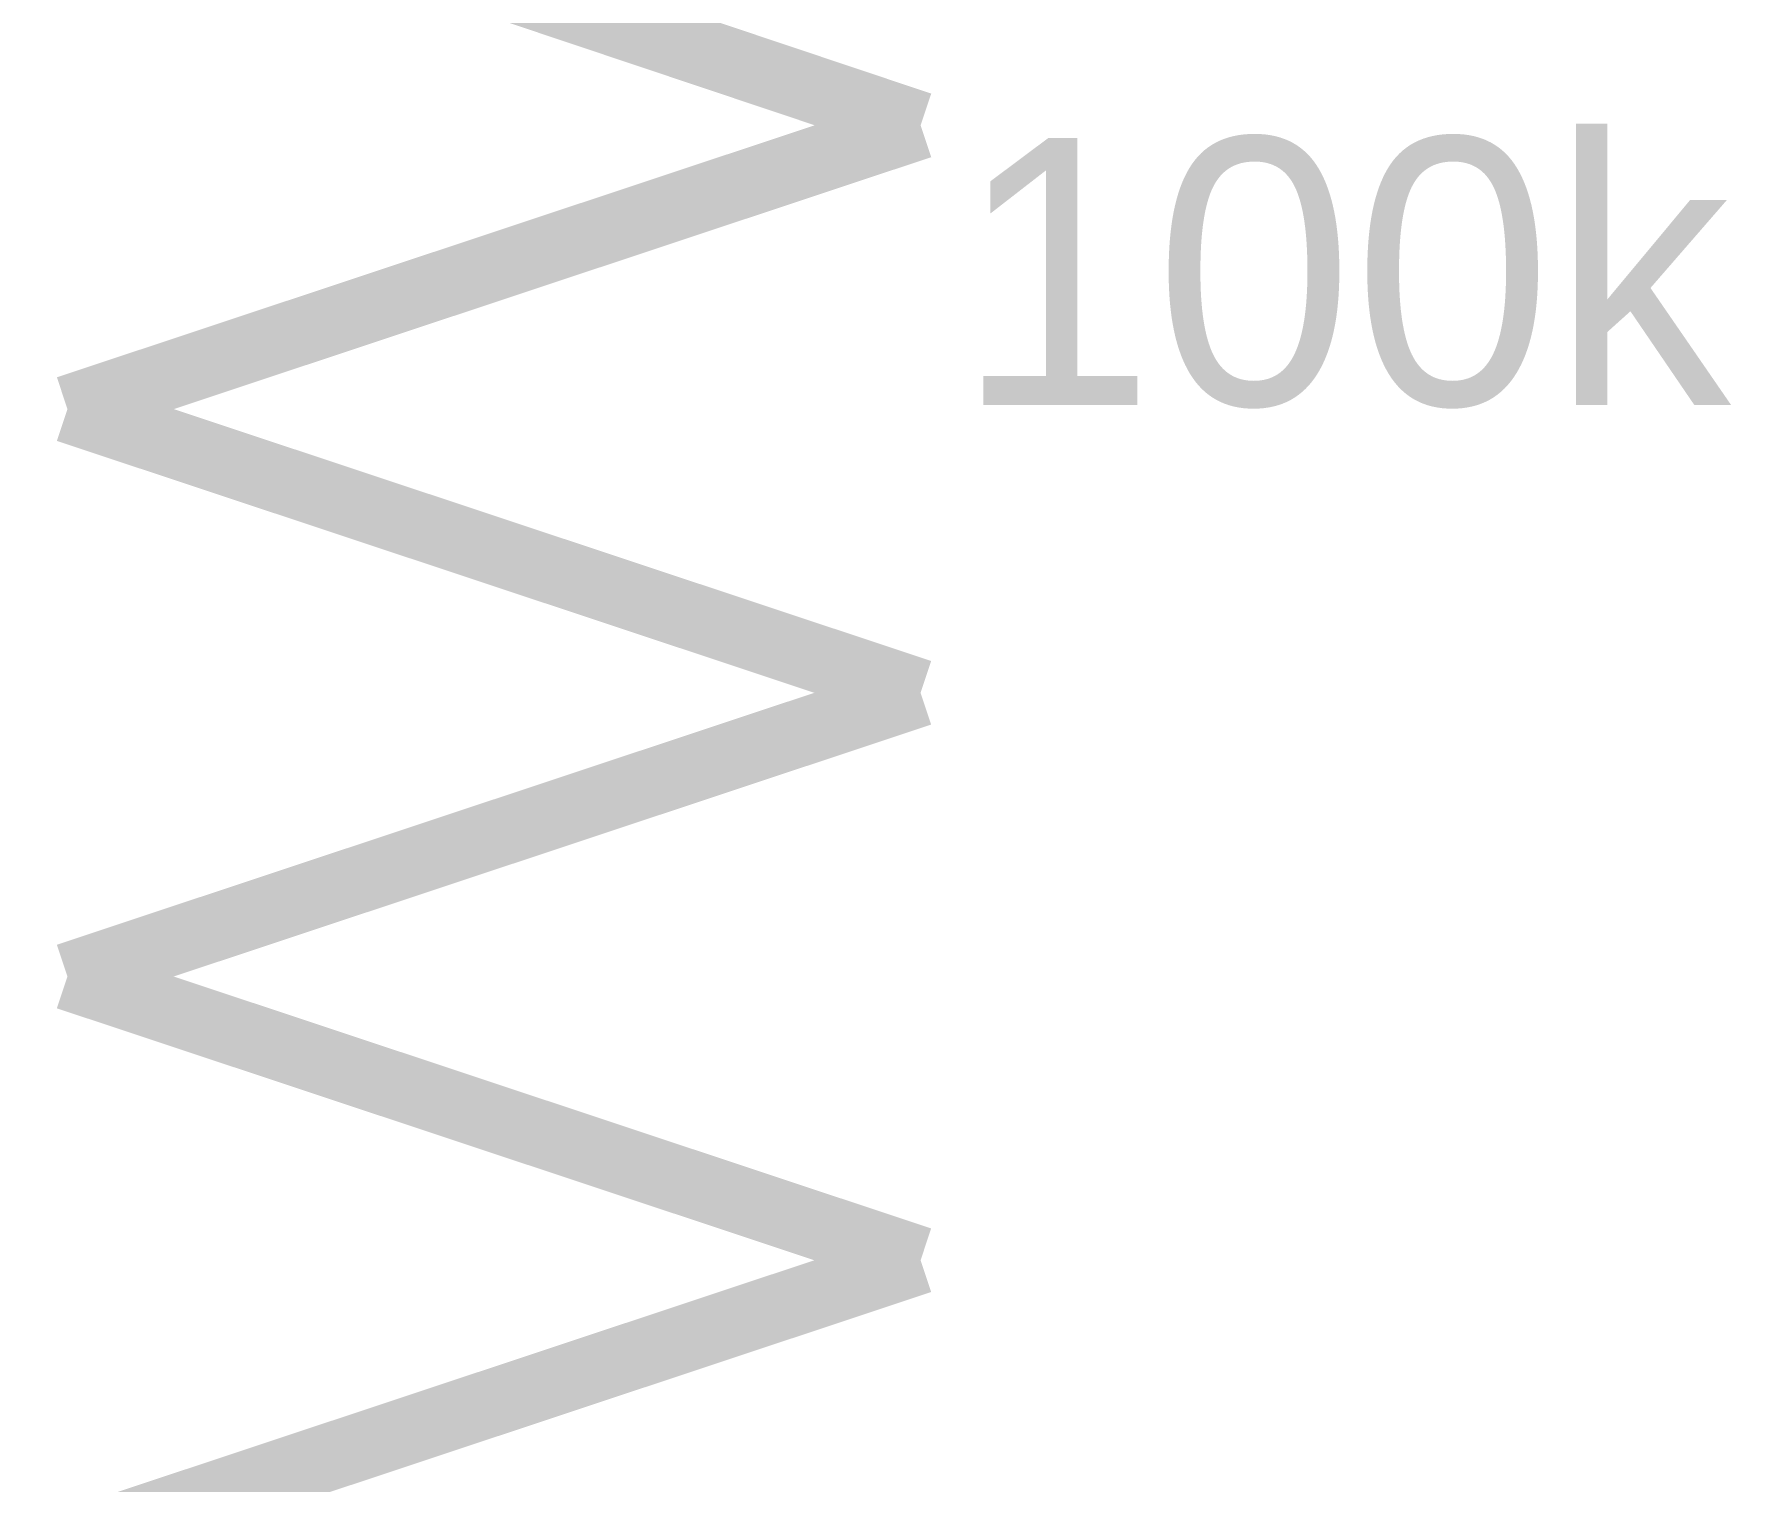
# Model space of a CAD drawing. Header units: inches. Extents: x 0 to 15, y 0 to 9.5.
# Drawn here: x 3.3205 to 3.6192, y 7.7361 to 7.9908 of the extents above; entities that cross this region are included whole.
import ezdxf

# ---------------------------------------------------------------- set-up
doc = ezdxf.new("R2010")
doc.units = ezdxf.units.IN
doc.header["$MEASUREMENT"] = 0
doc.layers.add('Sheet', color=255, linetype='Continuous')

msp = doc.modelspace()

# ---------------------------------------------------------------- linework, layer by layer
at = {"layer": 'Sheet'}
for points in [[(3.3264, 8.02499, 0.0118, 0.0118, 0), (3.47653, 7.97468, 0.0118, 0.0118, 0)], [(3.47653, 7.97468, 0.0118, 0.0118, 0), (3.3264, 7.92474, 0.0118, 0.0118, 0)], [(3.3264, 7.92474, 0.0118, 0.0118, 0), (3.47653, 7.87481, 0.0118, 0.0118, 0)], [(3.47653, 7.87481, 0.0118, 0.0118, 0), (3.3264, 7.82487, 0.0118, 0.0118, 0)], [(3.3264, 7.82487, 0.0118, 0.0118, 0), (3.47653, 7.77493, 0.0118, 0.0118, 0)], [(3.47653, 7.77493, 0.0118, 0.0118, 0), (3.3264, 7.72499, 0.0118, 0.0118, 0)]]:
    msp.add_lwpolyline(points, format="xyseb", dxfattribs=at)

# ---------------------------------------------------------------- texts
msp.add_text('100k', height=0.047001, dxfattribs=at).set_placement((3.48277, 7.92548))

doc.saveas('drawing.dxf')
